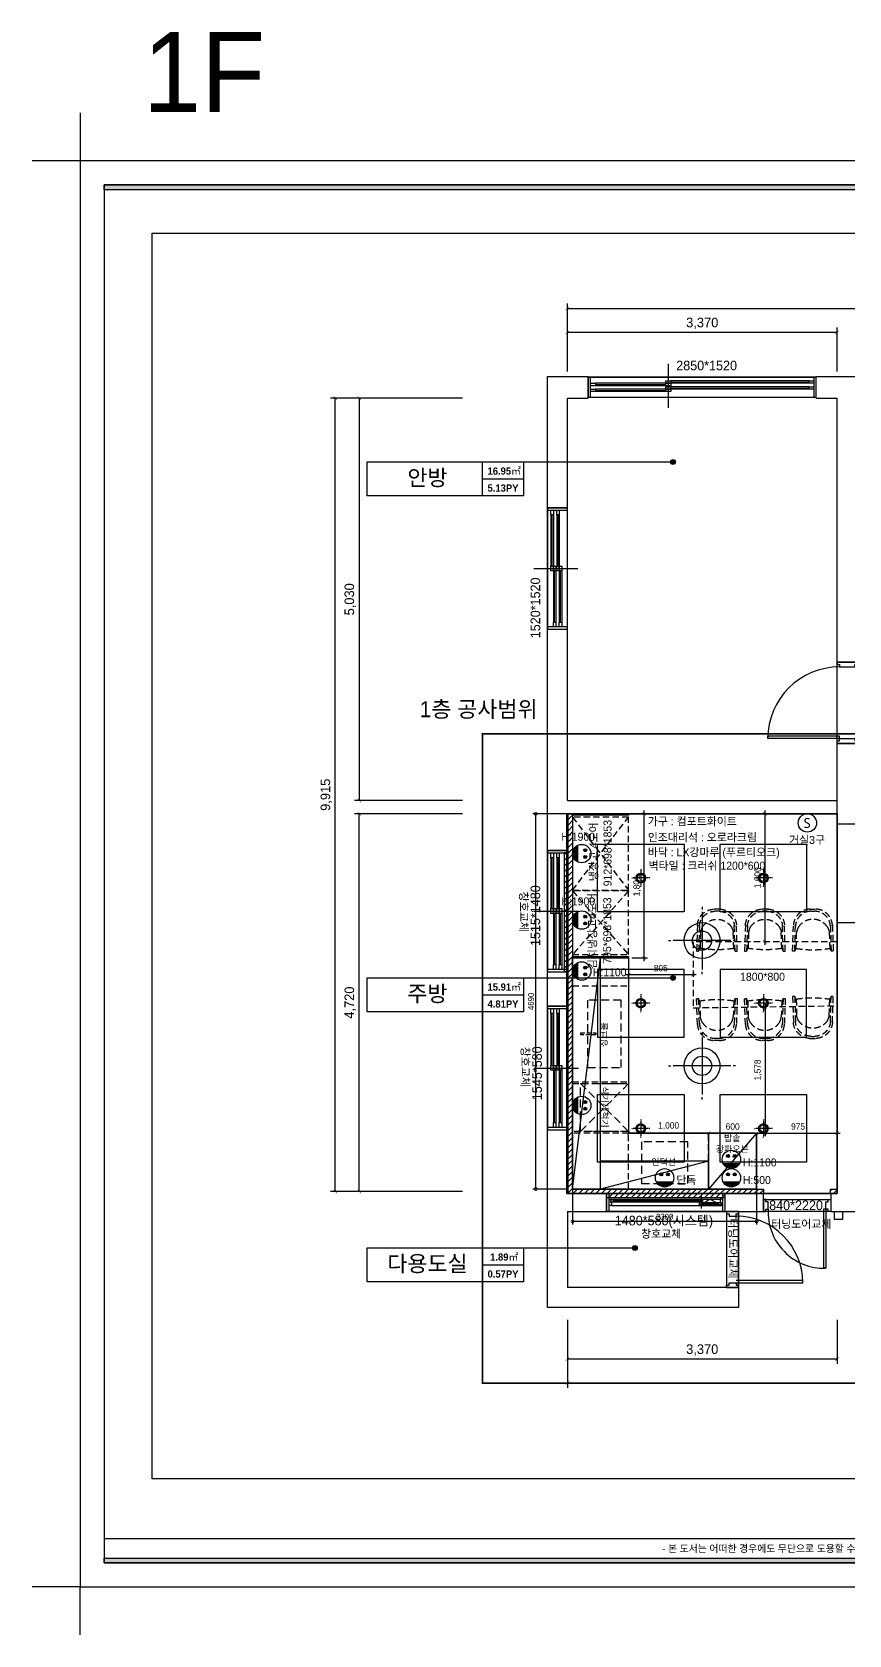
# Model space of a CAD drawing. Header units: inches. Extents: x 45519 to 207552, y -100391 to 47052.
# Drawn here: x 116652 to 126859, y 17987 to 38018 of the extents above; entities that cross this region are included whole.
import ezdxf
from ezdxf.enums import TextEntityAlignment as Align

# ---------------------------------------------------------------- set-up
doc = ezdxf.new("R2010")
doc.units = ezdxf.units.IN
doc.header["$LTSCALE"] = 100
doc.header["$MEASUREMENT"] = 0
doc.header["$PDSIZE"] = 700.071425
for name, pattern in [('DASHED', [0.75, 0.5, -0.25]), ('DASHEDX2', [1.5, 1, -0.5]), ('DH-HID2', [1.2, 0.8, -0.4]), ('HID2', [1, 0.5, -0.5])]:
    doc.linetypes.add(name, pattern=pattern)
for name, color, linetype in [('0-ELC TEXT', 7, 'Continuous'), ('03-TEXT', 3, 'Continuous'), ('03-WAL NEW', 3, 'Continuous'), ('06-FUR', 6, 'Continuous'), ('07-DIM', 1, 'Continuous'), ('07-DIM WAL', 5, 'Continuous'), ('2-con', 2, 'Continuous'), ('3.기호.계단선', 30, 'Continuous'), ('4-win', 4, 'Continuous'), ('7', 7, 'Continuous'), ('CEIL-DOOR', 6, 'Continuous'), ('CO-BATH', 6, 'Continuous'), ('F-SYM', 7, 'Continuous'), ('FORM(YOURNAME)-11', 1, 'Continuous'), ('FU-FURM', 251, 'DH-HID2'), ('FUR', 8, 'DASHED'), ('HAT', 5, 'Continuous'), ('RC-LIGHT', 7, 'Continuous'), ('U-LANP', 6, 'Continuous'), ('도면층4', 4, 'Continuous'), ('도면층5', 5, 'Continuous'), ('설비', 140, 'Continuous')]:
    doc.layers.add(name, color=color, linetype=linetype)
doc.styles.add('HY 울릉도 L', font='')
doc.styles.add('YOURNAME', font='HY울릉도M.TTF')
doc.styles.add('넥슨고딕', font='NEXONLv1GothicBold.ttf')
doc.styles.add('마감재', font='stylu.ttf')
doc.styles.add('스타일1', font='HY울릉도M.TTF')
doc.styles.add('코레일둥고', font='Korail_Round_Gothic_Medium.ttf')
doc.styles.get('HY 울릉도 L').set_extended_font_data('HY울릉도L')
doc.dimstyles.new('30', dxfattribs={"dimscale": 30, "dimtxt": 2.5, "dimasz": 2.5, "dimexe": 1.25, "dimexo": 2, "dimtad": 1, "dimdec": 0, "dimtxsty": '스타일1', "dimblk": 'DOTSMALL', "dimcen": 2.5, "dimclrd": 1, "dimclre": 1, "dimclrt": 7, "dimadec": 0, "dimazin": 0, "dimtfac": 1, "dimtdec": 0, "dimtix": 1, "dimtmove": 0, "dimatfit": 3, "dimldrblk": 'DOTSMALL', "dimfxl": 0, "dimarcsym": 0})
doc.dimstyles.new('40', dxfattribs={"dimscale": 40, "dimtxt": 2, "dimasz": 1, "dimexe": 1, "dimexo": 1, "dimgap": 1, "dimtad": 1, "dimdec": 0, "dimrnd": 0.05, "dimdsep": 46, "dimlunit": 6, "dimtxsty": 'HY 울릉도 L', "dimblk": 'ARCHTICK', "dimcen": 2.5, "dimdle": 1, "dimclrd": 133, "dimclre": 133, "dimclrt": 30, "dimadec": 0, "dimazin": 0, "dimtfac": 1, "dimtdec": 0, "dimtix": 1, "dimtmove": 2, "dimatfit": 3, "dimldrblk": 'ARCHTICK', "dimfxl": 0, "dimlwd": -1, "dimlwe": -1, "dimarcsym": 0})
doc.dimstyles.new('벽치수 Copy of DIM-50', dxfattribs={"dimscale": 60, "dimtxt": 2, "dimasz": 0.7, "dimexe": 1, "dimexo": 1, "dimgap": 0.7, "dimtad": 1, "dimdec": 0, "dimzin": 1, "dimdsep": 46, "dimlunit": 6, "dimtxsty": '마감재', "dimblk": 'ARCHTICK', "dimcen": -0.09, "dimclrd": 1, "dimclre": 1, "dimclrt": 3, "dimadec": 0, "dimazin": 0, "dimtfac": 1, "dimtdec": 0, "dimtix": 1, "dimtmove": 2, "dimatfit": 0, "dimldrblk": 'ARCHTICK', "dimfxl": 0, "dimtolj": 1, "dimtzin": 0, "dimarcsym": 0})

# ---------------------------------------------------------------- blocks, each defined once
blk = doc.blocks.new('FORM-PLAN')
at = {"layer": 'FORM(YOURNAME)-11'}
h = blk.add_hatch(color=256, dxfattribs=at)
h.dxf.hatch_style = 1
h.paths.add_polyline_path([(-71444, 55115), (10556, 55115), (10556, 54915), (-71444, 54915)])
h.paths.add_polyline_path([(-71444, -2085), (10556, -2085), (10556, -2285), (-71444, -2285)])
at = {"layer": 'Defpoints', "color": 158}
blk.add_line((1346, -1285), (-71444, -1285), dxfattribs=at)
at = {"layer": 'Defpoints', "color": 1}
for points in [[(-72444, 58115), (-72444, 56115), (-74444, 56115)], [(-72444, -5285), (-72444, -3285), (-74444, -3285)]]:
    blk.add_lwpolyline(points, dxfattribs=at)
at = {"layer": 'Defpoints', "color": 158}
for points in [[(-71444, -2285), (10556, -2285), (10556, 55115), (-71444, 55115)], [(-69444, 53115), (-64, 53115), (-64, 1215), (-69444, 1215)]]:
    blk.add_lwpolyline(points, close=True, dxfattribs=at)
at = {"layer": 'FORM(YOURNAME)-11', "color": 250}
blk.add_lwpolyline([(-72444, -3285), (11556, -3285), (11556, 56115), (-72444, 56115)], close=True, dxfattribs=at)
at = {"layer": 'FORM(YOURNAME)-11'}
for points in [[(-71444, 55115), (10556, 55115), (10556, 54915), (-71444, 54915)], [(-71444, -2085), (10556, -2085), (10556, -2285), (-71444, -2285)]]:
    blk.add_lwpolyline(points, close=True, dxfattribs=at)
at = {"layer": 'FORM(YOURNAME)-11', "color": 1, "style": 'YOURNAME'}
blk.add_text("- 본 도서는 어떠한 경우에도 무단으로 도용할 수 없으며 도용시 '지적재산권' 보호에 관한 법률에 의거, 법적 분쟁이 발생합니다.  또한 본 도서에 관한 모든 저작권은 당사에 있습니다. -", height=300, dxfattribs=at).set_placement((-32990, -1685), align=Align.MIDDLE_CENTER)
at = {"layer": 'FORM(YOURNAME)-11', "color": 3, "style": 'YOURNAME'}
for tag, height, p in [('1', 450, (9905, 18188)), ('2', 450, (9905, 17544)), ('3', 450, (9905, 16257)), ('4', 450, (9905, 14326)), ('5', 515, (9905, 12009)), ('6', 515, (9905, 9757)), ('7', 515, (9905, 7504)), ('8', 515, (9905, 5252)), ('9', 515, (9905, 2999)), ('10', 515, (5655, 811)), ('11', 515, (9905, 747)), ('12', 515, (5655, -1441)), ('13', 515, (9905, -1441))]:
    blk.add_attdef(tag, text='', height=height, dxfattribs=at).set_placement(p, align=Align.MIDDLE_RIGHT)
blk = doc.blocks.new('*U424')
at = {"layer": 'F-SYM', "xscale": 0.3, "yscale": 0.3, "zscale": 0.3}
blk.add_blockref('FORM-PLAN', (138985, 19572), dxfattribs=at)
blk = doc.blocks.new('_ArchTick')
at = {"color": 0, "linetype": 'ByBlock', "const_width": 0.15}
blk.add_lwpolyline([(-0.5, -0.5), (0.5, 0.5)], dxfattribs=at)
blk = doc.blocks.new('*D67')
at = {"layer": '07-DIM', "color": 1, "lineweight": -2}
for p, q in [((123341, 33774), (123341, 34324)), ((126711, 34264), (123341, 34264)), ((126711, 33774), (126711, 34324))]:
    blk.add_line(p, q, dxfattribs=at)
at = {"layer": 'Defpoints', "color": 0}
for p in [(123341, 34264), (123341, 33714), (126711, 33714)]:
    blk.add_point(p, dxfattribs=at)
at = {"layer": '07-DIM', "color": 1, "lineweight": -2, "xscale": 42, "yscale": 42, "zscale": 42, "rotation": 180}
blk.add_blockref('_ArchTick', (123341, 34264), dxfattribs=at)
at = {"layer": '07-DIM', "color": 1, "lineweight": -2, "xscale": 42, "yscale": 42, "zscale": 42}
blk.add_blockref('_ArchTick', (126711, 34264), dxfattribs=at)
at = {"layer": '07-DIM', "color": 3, "insert": (125026, 34377), "char_height": 120, "attachment_point": 5, "style": '마감재'}
blk.add_mtext('\\A1;3,370', dxfattribs=at)
blk = doc.blocks.new('*D68')
at = {"layer": '07-DIM', "color": 1, "lineweight": -2}
for p, q in [((123341, 33774), (123341, 34624)), ((123341, 34564), (134511, 34564)), ((134511, 33774), (134511, 34624))]:
    blk.add_line(p, q, dxfattribs=at)
at = {"layer": 'Defpoints', "color": 0}
for p in [(134511, 34564), (123341, 33714), (134511, 33714)]:
    blk.add_point(p, dxfattribs=at)
at = {"layer": '07-DIM', "color": 1, "lineweight": -2, "xscale": 42, "yscale": 42, "zscale": 42, "rotation": 180}
blk.add_blockref('_ArchTick', (123341, 34564), dxfattribs=at)
at = {"layer": '07-DIM', "color": 1, "lineweight": -2, "xscale": 42, "yscale": 42, "zscale": 42}
blk.add_blockref('_ArchTick', (134511, 34564), dxfattribs=at)
at = {"layer": '07-DIM', "color": 3, "insert": (128926, 34677), "char_height": 120, "attachment_point": 5, "style": '마감재'}
blk.add_mtext('\\A1;11,170', dxfattribs=at)
blk = doc.blocks.new('*D71')
at = {"layer": '07-DIM', "color": 1, "lineweight": -2}
for p, q in [((122031, 33444), (120381, 33444)), ((120441, 23529), (120441, 33444)), ((122031, 23529), (120381, 23529))]:
    blk.add_line(p, q, dxfattribs=at)
at = {"layer": 'Defpoints', "color": 0}
for p in [(120441, 33444), (122091, 33444), (122091, 23529)]:
    blk.add_point(p, dxfattribs=at)
at = {"layer": '07-DIM', "color": 1, "lineweight": -2, "xscale": 42, "yscale": 42, "zscale": 42}
for p, rotation in [((120441, 33444), 90), ((120441, 23529), 270)]:
    blk.add_blockref('_ArchTick', p, dxfattribs=dict(at, rotation=rotation))
at = {"layer": '07-DIM', "color": 3, "insert": (120328, 28486), "char_height": 120, "attachment_point": 5, "rotation": 90, "style": '마감재'}
blk.add_mtext('\\A1;9,915', dxfattribs=at)
blk = doc.blocks.new('*D72')
at = {"layer": '07-DIM', "color": 1, "lineweight": -2}
for p, q in [((122031, 33444), (120681, 33444)), ((120741, 33444), (120741, 28414)), ((122031, 28414), (120681, 28414))]:
    blk.add_line(p, q, dxfattribs=at)
at = {"layer": 'Defpoints', "color": 0}
for p in [(122091, 33444), (120741, 28414), (122091, 28414)]:
    blk.add_point(p, dxfattribs=at)
at = {"layer": '07-DIM', "color": 1, "lineweight": -2, "xscale": 42, "yscale": 42, "zscale": 42}
for p, rotation in [((120741, 33444), 90), ((120741, 28414), 270)]:
    blk.add_blockref('_ArchTick', p, dxfattribs=dict(at, rotation=rotation))
at = {"layer": '07-DIM', "color": 3, "insert": (120627, 30929), "char_height": 120, "attachment_point": 5, "rotation": 90, "style": '마감재'}
blk.add_mtext('\\A1;5,030', dxfattribs=at)
blk = doc.blocks.new('*D73')
at = {"layer": '07-DIM', "color": 1, "lineweight": -2}
for p, q in [((122031, 28249), (120681, 28249)), ((120741, 23529), (120741, 28249)), ((122031, 23529), (120681, 23529))]:
    blk.add_line(p, q, dxfattribs=at)
at = {"layer": 'Defpoints', "color": 0}
for p in [(120741, 28249), (122091, 28249), (122091, 23529)]:
    blk.add_point(p, dxfattribs=at)
at = {"layer": '07-DIM', "color": 1, "lineweight": -2, "xscale": 42, "yscale": 42, "zscale": 42}
for p, rotation in [((120741, 28249), 90), ((120741, 23529), 270)]:
    blk.add_blockref('_ArchTick', p, dxfattribs=dict(at, rotation=rotation))
at = {"layer": '07-DIM', "color": 3, "insert": (120627, 25889), "char_height": 120, "attachment_point": 5, "rotation": 90, "style": '마감재'}
blk.add_mtext('\\A1;4,720', dxfattribs=at)
blk = doc.blocks.new('*D77')
at = {"layer": '07-DIM', "color": 1, "lineweight": -2}
for p, q in [((123341, 21924), (123341, 21374)), ((126711, 21924), (126711, 21374)), ((126711, 21434), (123341, 21434))]:
    blk.add_line(p, q, dxfattribs=at)
at = {"layer": 'Defpoints', "color": 0}
for p in [(123341, 21984), (126711, 21984), (123341, 21434)]:
    blk.add_point(p, dxfattribs=at)
at = {"layer": '07-DIM', "color": 1, "lineweight": -2, "xscale": 42, "yscale": 42, "zscale": 42, "rotation": 180}
blk.add_blockref('_ArchTick', (123341, 21434), dxfattribs=at)
at = {"layer": '07-DIM', "color": 1, "lineweight": -2, "xscale": 42, "yscale": 42, "zscale": 42}
blk.add_blockref('_ArchTick', (126711, 21434), dxfattribs=at)
at = {"layer": '07-DIM', "color": 3, "insert": (125026, 21547), "char_height": 120, "attachment_point": 5, "style": '마감재'}
blk.add_mtext('\\A1;3,370', dxfattribs=at)
blk = doc.blocks.new('*D78')
at = {"layer": '07-DIM', "color": 1, "lineweight": -2}
for p, q in [((123341, 21924), (123341, 21074)), ((134511, 21924), (134511, 21074)), ((123341, 21134), (134511, 21134))]:
    blk.add_line(p, q, dxfattribs=at)
at = {"layer": 'Defpoints', "color": 0}
for p in [(123341, 21984), (134511, 21984), (134511, 21134)]:
    blk.add_point(p, dxfattribs=at)
at = {"layer": '07-DIM', "color": 1, "lineweight": -2, "xscale": 42, "yscale": 42, "zscale": 42, "rotation": 180}
blk.add_blockref('_ArchTick', (123341, 21134), dxfattribs=at)
at = {"layer": '07-DIM', "color": 1, "lineweight": -2, "xscale": 42, "yscale": 42, "zscale": 42}
blk.add_blockref('_ArchTick', (134511, 21134), dxfattribs=at)
at = {"layer": '07-DIM', "color": 3, "insert": (128926, 21247), "char_height": 120, "attachment_point": 5, "style": '마감재'}
blk.add_mtext('\\A1;11,170', dxfattribs=at)
blk = doc.blocks.new('FLOOOR1')
blk.add_lwpolyline([(53860, 23359), (53991, 23434), (54127, 23359)])
at = {"layer": '2-con'}
for p, q in [((51958, 33714), (52468, 33714)), ((51958, 32074), (51958, 33714)), ((52468, 33444), (52468, 33714)), ((55318, 33714), (55828, 33714)), ((55318, 33444), (55318, 33714)), ((52208, 33444), (52468, 33444)), ((52208, 32074), (52208, 33444)), ((55318, 33444), (55578, 33444)), ((55578, 30144), (55578, 33444)), ((51958, 32074), (52208, 32074)), ((51958, 30554), (52208, 30554)), ((51958, 27789), (51958, 30554)), ((52208, 28414), (52208, 30554)), ((55578, 30144), (55828, 30144)), ((55578, 29129), (55828, 29129)), ((55578, 28124), (55578, 29129)), ((52208, 28414), (55578, 28414)), ((52218, 27789), (52218, 28249)), ((52218, 28249), (55578, 28249)), ((55578, 28124), (55828, 28124)), ((51958, 27789), (52218, 27789)), ((55578, 26889), (55828, 26889)), ((55578, 23504), (55578, 26889)), ((51958, 26274), (52218, 26274)), ((51958, 25844), (51958, 26274)), ((52218, 25844), (52218, 26274)), ((51958, 25844), (52218, 25844)), ((51958, 24299), (52218, 24299)), ((51958, 22079), (51958, 24299)), ((52218, 23504), (52218, 24299)), ((52218, 23504), (52698, 23504)), ((52698, 23279), (52698, 23504)), ((54178, 23504), (54658, 23504)), ((54178, 23279), (54178, 23504)), ((54658, 23279), (54658, 23504)), ((55578, 23504), (55498, 23504)), ((55498, 23504), (55498, 23279)), ((52208, 23279), (52698, 23279)), ((52208, 23279), (52208, 22329)), ((54178, 23279), (54658, 23279)), ((54348, 23279), (54348, 22079)), ((55498, 23279), (55828, 23279)), ((54198, 22329), (52208, 22329)), ((54198, 22329), (54348, 22329)), ((54348, 22079), (51958, 22079))]:
    blk.add_line(p, q, dxfattribs=at)
at = {"layer": '4-win'}
for p, q in [((53878, 23471), (53878, 23314)), ((52745, 23434), (54118, 23434)), ((52758, 23393), (52758, 23395)), ((52758, 23354), (54130, 23354)), ((52787, 23429), (53860, 23429)), ((52787, 23399), (53860, 23399)), ((53895, 23389), (54089, 23389)), ((53895, 23359), (54089, 23359))]:
    blk.add_line(p, q, dxfattribs=at)
for points in [[(52468, 33704), (52468, 33454), (55318, 33454), (55318, 33704)], [(52468, 33704), (52468, 33454), (52498, 33454), (52498, 33704)], [(55288, 33704), (55288, 33454), (55318, 33454), (55318, 33704)], [(51958, 30554), (52208, 30554), (52208, 32074), (51958, 32074)], [(51958, 32044), (52208, 32044), (52208, 32074), (51958, 32074)], [(51958, 30554), (52208, 30554), (52208, 30584), (51958, 30584)], [(51958, 26274), (52218, 26274), (52218, 27789), (51958, 27789)], [(51958, 27759), (52218, 27759), (52218, 27789), (51958, 27789)], [(51958, 26274), (52218, 26274), (52218, 26304), (51958, 26304)], [(51958, 24299), (52218, 24299), (52218, 25844), (51958, 25844)], [(51958, 25814), (52218, 25814), (52218, 25844), (51958, 25844)], [(51958, 24299), (52218, 24299), (52218, 24329), (51958, 24329)], [(54178, 23279), (54178, 23504), (52698, 23504), (52698, 23279)], [(52728, 23279), (52728, 23504), (52698, 23504), (52698, 23279)], [(54178, 23279), (54178, 23504), (54148, 23504), (54148, 23279)], [(52781, 23418), (52787, 23419), (52787, 23429), (52749, 23429), (52749, 23399), (52787, 23399), (52787, 23409), (52781, 23411)], [(53866, 23418), (53860, 23419), (53860, 23429), (53895, 23429), (53895, 23399), (53860, 23399), (53860, 23409), (53866, 23411)], [(53895, 23359), (53860, 23359), (53860, 23389), (53895, 23389), (53895, 23379), (53890, 23377), (53890, 23371), (53895, 23369)], [(54092, 23372), (53892, 23372), (53892, 23376), (54092, 23376)], [(54089, 23379), (54089, 23389), (54127, 23389), (54127, 23359), (54089, 23359), (54089, 23369), (54094, 23371), (54094, 23377)]]:
    blk.add_lwpolyline(points, close=True, dxfattribs=at)
for points in [[(52728, 23425), (52728, 23434), (52745, 23434), (52745, 23395), (52758, 23395), (52758, 23354), (52728, 23354), (52728, 23363)], [(53864, 23412), (52783, 23412), (52783, 23416), (53864, 23416), (53864, 23412), (53864, 23416)], [(52787, 23420), (52789, 23419), (52790, 23418), (52790, 23416)], [(52787, 23409), (52789, 23410), (52790, 23411), (52790, 23412)], [(53860, 23420), (53857, 23419), (53857, 23418), (53856, 23416)], [(53860, 23409), (53857, 23410), (53857, 23411), (53856, 23412)], [(53895, 23380), (53898, 23379), (53898, 23378), (53899, 23376)], [(53895, 23368), (53898, 23370), (53898, 23371), (53899, 23372)], [(54089, 23380), (54086, 23379), (54086, 23378), (54085, 23376)], [(54089, 23368), (54086, 23370), (54086, 23371), (54085, 23372)], [(54148, 23425), (54148, 23434), (54118, 23434), (54118, 23393), (54130, 23393), (54130, 23354), (54148, 23354), (54148, 23363)]]:
    blk.add_lwpolyline(points, dxfattribs=at)
at = {"layer": '도면층4'}
for p, q in [((53468, 33873), (53468, 33323)), ((52468, 33704), (55318, 33704)), ((52558, 33613), (53439, 33613)), ((52558, 33539), (53439, 33539)), ((53499, 33643), (55228, 33643)), ((53499, 33569), (55228, 33569)), ((51958, 30554), (51958, 32074)), ((52018, 31345), (52018, 31984)), ((52092, 31345), (52092, 31984)), ((51788, 31314), (52338, 31314)), ((52048, 30644), (52048, 31285)), ((52122, 30644), (52122, 31285)), ((55578, 29129), (55578, 30144)), ((55578, 30144), (55828, 30144)), ((54712, 29189), (54712, 29219)), ((55608, 29189), (54712, 29189)), ((55608, 29219), (54713, 29219)), ((55828, 29129), (55578, 29129)), ((55578, 29129), (55828, 29129)), ((55608, 29189), (55608, 29219)), ((51958, 26274), (51958, 27789)), ((52018, 27063), (52018, 27699)), ((52092, 27063), (52092, 27699)), ((51788, 27031), (52348, 27031)), ((52048, 26364), (52048, 27003)), ((52122, 26364), (52122, 27003)), ((51958, 24299), (51958, 25844)), ((52018, 25103), (52018, 25754)), ((52092, 25103), (52092, 25754)), ((51788, 25071), (52348, 25071)), ((52048, 24389), (52048, 25043)), ((52122, 24389), (52122, 25043)), ((54178, 23279), (52698, 23279)), ((54198, 23279), (54198, 22329)), ((54348, 22329), (54348, 23279)), ((54658, 23429), (55498, 23429)), ((55498, 23279), (54658, 23279)), ((55408, 23309), (55408, 22569)), ((55438, 23309), (55408, 23309)), ((55438, 23309), (55438, 22569)), ((54318, 23189), (54318, 23219)), ((55438, 22569), (55408, 22569)), ((54318, 22419), (55148, 22419)), ((54318, 22389), (55148, 22389)), ((55148, 22389), (55148, 22419))]:
    blk.add_line(p, q, dxfattribs=at)
for points in [[(53439, 33628), (53439, 33658), (53499, 33658), (53499, 33628)], [(55228, 33628), (55228, 33658), (55288, 33658), (55288, 33628)], [(52498, 33598), (52498, 33628), (52558, 33628), (52558, 33598)], [(52498, 33524), (52498, 33554), (52558, 33554), (52558, 33524)], [(53439, 33598), (53439, 33628), (53499, 33628), (53499, 33598)], [(53439, 33554), (53439, 33584), (53499, 33584), (53499, 33554)], [(53439, 33524), (53439, 33554), (53499, 33554), (53499, 33524)], [(55228, 33554), (55228, 33584), (55288, 33584), (55288, 33554)], [(52033, 31984), (52003, 31984), (52003, 32044), (52033, 32044)], [(52107, 31984), (52077, 31984), (52077, 32044), (52107, 32044)], [(52033, 31285), (52003, 31285), (52003, 31345), (52033, 31345)], [(52063, 31285), (52033, 31285), (52033, 31345), (52063, 31345)], [(52107, 31285), (52077, 31285), (52077, 31345), (52107, 31345)], [(52137, 31285), (52107, 31285), (52107, 31345), (52137, 31345)], [(52063, 30584), (52033, 30584), (52033, 30644), (52063, 30644)], [(52137, 30584), (52107, 30584), (52107, 30644), (52137, 30644)], [(52033, 27699), (52003, 27699), (52003, 27759), (52033, 27759)], [(52107, 27699), (52077, 27699), (52077, 27759), (52107, 27759)], [(52033, 27003), (52003, 27003), (52003, 27063), (52033, 27063)], [(52063, 27003), (52033, 27003), (52033, 27063), (52063, 27063)], [(52107, 27003), (52077, 27003), (52077, 27063), (52107, 27063)], [(52137, 27003), (52107, 27003), (52107, 27063), (52137, 27063)], [(52063, 26304), (52033, 26304), (52033, 26364), (52063, 26364)], [(52137, 26304), (52107, 26304), (52107, 26364), (52137, 26364)], [(52033, 25754), (52003, 25754), (52003, 25814), (52033, 25814)], [(52107, 25754), (52077, 25754), (52077, 25814), (52107, 25814)], [(52033, 25043), (52003, 25043), (52003, 25103), (52033, 25103)], [(52063, 25043), (52033, 25043), (52033, 25103), (52063, 25103)], [(52107, 25043), (52077, 25043), (52077, 25103), (52107, 25103)], [(52137, 25043), (52107, 25043), (52107, 25103), (52137, 25103)], [(52063, 24329), (52033, 24329), (52033, 24389), (52063, 24389)], [(52137, 24329), (52107, 24329), (52107, 24389), (52137, 24389)]]:
    blk.add_lwpolyline(points, close=True, dxfattribs=at)
for points in [[(55578, 30144), (55578, 30114), (55608, 30114), (55608, 30084), (55798, 30084), (55798, 30114), (55828, 30114), (55828, 30144), (55578, 30144)], [(55578, 29129), (55578, 29159), (55608, 29159), (55608, 29189), (55798, 29189), (55798, 29159), (55828, 29159), (55828, 29129), (55578, 29129)], [(54198, 23279), (54198, 23249), (54228, 23249), (54228, 23219), (54318, 23219), (54318, 23249), (54348, 23249), (54348, 23279), (54198, 23279)], [(54658, 23279), (54688, 23279), (54688, 23309), (54718, 23309), (54718, 23399), (54688, 23399), (54688, 23429), (54658, 23429), (54658, 23279)], [(55498, 23279), (55468, 23279), (55468, 23309), (55438, 23309), (55438, 23399), (55468, 23399), (55468, 23429), (55498, 23429), (55498, 23279)], [(54198, 22329), (54198, 22359), (54228, 22359), (54228, 22389), (54318, 22389), (54318, 22359), (54348, 22359), (54348, 22329), (54198, 22329)]]:
    blk.add_lwpolyline(points, dxfattribs=at)
at = {"layer": '도면층5'}
for p, q in [((55228, 33658), (53499, 33658)), ((53439, 33628), (52558, 33628)), ((53439, 33598), (52558, 33598)), ((53439, 33554), (52558, 33554)), ((53439, 33524), (52558, 33524)), ((55228, 33628), (53499, 33628)), ((55228, 33584), (53499, 33584)), ((55228, 33554), (53499, 33554)), ((52003, 31984), (52003, 31345)), ((52033, 31984), (52033, 31345)), ((52077, 31984), (52077, 31345)), ((52107, 31984), (52107, 31345)), ((52033, 31285), (52033, 30644)), ((52063, 31285), (52063, 30644)), ((52107, 31285), (52107, 30644)), ((52137, 31285), (52137, 30644)), ((52003, 27699), (52003, 27063)), ((52033, 27699), (52033, 27063)), ((52077, 27699), (52077, 27063)), ((52107, 27699), (52107, 27063)), ((52033, 27003), (52033, 26364)), ((52063, 27003), (52063, 26364)), ((52107, 27003), (52107, 26364)), ((52137, 27003), (52137, 26364)), ((52003, 25754), (52003, 25103)), ((52033, 25754), (52033, 25103)), ((52077, 25754), (52077, 25103)), ((52107, 25754), (52107, 25103)), ((52033, 25043), (52033, 24389)), ((52063, 25043), (52063, 24389)), ((52107, 25043), (52107, 24389)), ((52137, 25043), (52137, 24389))]:
    blk.add_line(p, q, dxfattribs=at)
for centre, radius, start, end in [((55608, 29189), 895, 90, 180), ((55417, 23270), 701, 176.7978, 271.6756), ((54318, 22389), 830, 0, 90)]:
    blk.add_arc(centre, radius, start, end, dxfattribs=at)
at = {"layer": '도면층4', "style": '코레일둥고'}
for s, p in [('2850*1520', (53568, 33791)), ('1480*580(시스템)', (52800, 23105)), ('840*2220', (54729, 23296))]:
    blk.add_text(s, height=120, dxfattribs=at).set_placement(p)
for s, p in [('1520*1520', (51868, 30442)), ('1515*1480', (51868, 26596)), ('1545*580', (51889, 24670))]:
    blk.add_text(s, height=120, rotation=90, dxfattribs=at).set_placement(p)
blk = doc.blocks.new('F-122')
at = {"layer": 'FU-FURM'}
for p, q in [((-45, 508), (33, 508)), ((-26, 482), (27, 482)), ((-254, -17), (-244, 297)), ((-228, -17), (-218, 303)), ((-210, 17), (-204, 215)), ((-203, 225), (-204, 222)), ((-204, 222), (-204, 219)), ((-204, 219), (-204, 215)), ((-202, 231), (-203, 228)), ((-203, 228), (-203, 225)), ((-201, 235), (-202, 231)), ((-200, 238), (-201, 235)), ((-199, 242), (-200, 238)), ((-198, 247), (-199, 242)), ((-196, 252), (-198, 247)), ((-194, 257), (-196, 252)), ((-192, 262), (-194, 257)), ((-190, 267), (-192, 262)), ((-188, 272), (-190, 267)), ((-186, 277), (-188, 272)), ((-183, 281), (-186, 277)), ((183, 282), (185, 278)), ((185, 278), (187, 273)), ((187, 273), (189, 268)), ((189, 268), (191, 263)), ((191, 263), (193, 257)), ((193, 257), (195, 252)), ((195, 252), (197, 247)), ((197, 247), (199, 243)), ((199, 243), (200, 239)), ((200, 239), (201, 235)), ((201, 235), (201, 232)), ((201, 232), (202, 229)), ((202, 229), (203, 226)), ((203, 226), (203, 222)), ((203, 222), (203, 219)), ((203, 219), (204, 216)), ((204, 216), (210, 17)), ((218, 302), (228, -17)), ((243, 308), (254, -17)), ((-212, 17), (-228, -17)), ((212, 17), (228, -17)), ((-228, -17), (-254, -17)), ((254, -17), (228, -17))]:
    blk.add_line(p, q, dxfattribs=at)
for centre, radius, start, end in [((-31, 294), 214, 90.9092, 178.7855), ((-25, 287), 194, 90.9092, 178.7854), ((24, 287), 194, 1.3565, 89.233), ((30, 294), 214, 1.3567, 89.233), ((0, 162), 219, 158.3494, 158.4722), ((0, 162), 219, 33.195, 146.9472), ((0, 162), 219, 21.67, 21.7928), ((-2, 1331), 1331, 260.9232, 279.2189)]:
    blk.add_arc(centre, radius, start, end, dxfattribs=at)
blk = doc.blocks.new('*D229')
at = {"layer": '07-DIM WAL', "color": 133}
for p, q in [((125696, 24259), (126751, 24259)), ((126711, 24244), (126711, 24219))]:
    blk.add_line(p, q, dxfattribs=at)
at = {"layer": 'Defpoints', "color": 0}
for p in [(125736, 24259), (126711, 24284), (126711, 24259)]:
    blk.add_point(p, dxfattribs=at)
at = {"layer": '07-DIM WAL', "color": 133, "xscale": 40, "yscale": 40, "zscale": 40, "rotation": 180}
blk.add_blockref('_ArchTick', (125736, 24259), dxfattribs=at)
at = {"layer": '07-DIM WAL', "color": 133, "xscale": 40, "yscale": 40, "zscale": 40}
blk.add_blockref('_ArchTick', (126711, 24259), dxfattribs=at)
at = {"layer": '07-DIM WAL', "color": 30, "insert": (126223, 24341), "char_height": 80, "attachment_point": 5, "style": 'HY 울릉도 L'}
blk.add_mtext('975', dxfattribs=at)
blk = doc.blocks.new('*D230')
at = {"layer": '07-DIM WAL', "color": 133}
blk.add_line((124951, 26237), (124066, 26237), dxfattribs=at)
at = {"layer": 'Defpoints', "color": 0}
for p in [(124106, 26237), (124106, 26237), (124911, 26237)]:
    blk.add_point(p, dxfattribs=at)
at = {"layer": '07-DIM WAL', "color": 133, "xscale": 40, "yscale": 40, "zscale": 40, "rotation": 180}
blk.add_blockref('_ArchTick', (124106, 26237), dxfattribs=at)
at = {"layer": '07-DIM WAL', "color": 133, "xscale": 40, "yscale": 40, "zscale": 40}
blk.add_blockref('_ArchTick', (124911, 26237), dxfattribs=at)
at = {"layer": '07-DIM WAL', "color": 30, "insert": (124508, 26319), "char_height": 80, "attachment_point": 5, "style": 'HY 울릉도 L'}
blk.add_mtext('805', dxfattribs=at)
blk = doc.blocks.new('*D231')
at = {"layer": '07-DIM WAL', "color": 133}
for p, q in [((125866, 28249), (125771, 28249)), ((125811, 26609), (125811, 28289)), ((125851, 26649), (125851, 26649))]:
    blk.add_line(p, q, dxfattribs=at)
at = {"layer": 'Defpoints', "color": 0}
for p in [(125811, 28249), (125906, 28249), (125811, 26649)]:
    blk.add_point(p, dxfattribs=at)
at = {"layer": '07-DIM WAL', "color": 133, "xscale": 40, "yscale": 40, "zscale": 40}
for p, rotation in [((125811, 28249), 90), ((125811, 26649), 270)]:
    blk.add_blockref('_ArchTick', p, dxfattribs=dict(at, rotation=rotation))
at = {"layer": '07-DIM WAL', "color": 30, "insert": (125723, 27449), "char_height": 80, "attachment_point": 5, "rotation": 90, "style": 'HY 울릉도 L'}
blk.add_mtext('1,600', dxfattribs=at)
blk = doc.blocks.new('*D267')
at = {"color": 133}
for p, q in [((125066, 24259), (125746, 24259)), ((125706, 24219), (125706, 24219))]:
    blk.add_line(p, q, dxfattribs=at)
at = {"layer": 'Defpoints', "color": 0}
for p in [(125106, 24259), (125706, 24259), (125706, 24259)]:
    blk.add_point(p, dxfattribs=at)
at = {"color": 133, "xscale": 40, "yscale": 40, "zscale": 40, "rotation": 180}
blk.add_blockref('_ArchTick', (125106, 24259), dxfattribs=at)
at = {"color": 133, "xscale": 40, "yscale": 40, "zscale": 40}
blk.add_blockref('_ArchTick', (125706, 24259), dxfattribs=at)
at = {"color": 30, "insert": (125406, 24341), "char_height": 80, "attachment_point": 5, "style": 'HY 울릉도 L'}
blk.add_mtext('600', dxfattribs=at)
blk = doc.blocks.new('*D268')
at = {"color": 133}
for p, q in [((125146, 24259), (124066, 24259)), ((125106, 24219), (125106, 24219))]:
    blk.add_line(p, q, dxfattribs=at)
at = {"layer": 'Defpoints', "color": 0}
for p in [(124106, 24259), (124106, 24259), (125106, 24259)]:
    blk.add_point(p, dxfattribs=at)
at = {"color": 133, "xscale": 40, "yscale": 40, "zscale": 40, "rotation": 180}
blk.add_blockref('_ArchTick', (124106, 24259), dxfattribs=at)
at = {"color": 133, "xscale": 40, "yscale": 40, "zscale": 40}
blk.add_blockref('_ArchTick', (125106, 24259), dxfattribs=at)
at = {"color": 30, "insert": (124606, 24347), "char_height": 80, "attachment_point": 5, "style": 'HY 울릉도 L'}
blk.add_mtext('1,000', dxfattribs=at)
blk = doc.blocks.new('*D269')
at = {"color": 133}
for p, q in [((124146, 28249), (124340, 28249)), ((124300, 26408), (124300, 28289)), ((124146, 26448), (124340, 26448))]:
    blk.add_line(p, q, dxfattribs=at)
at = {"layer": 'Defpoints', "color": 0}
for p in [(124106, 28249), (124300, 28249), (124106, 26448)]:
    blk.add_point(p, dxfattribs=at)
at = {"color": 133, "xscale": 40, "yscale": 40, "zscale": 40}
for p, rotation in [((124300, 28249), 90), ((124300, 26448), 270)]:
    blk.add_blockref('_ArchTick', p, dxfattribs=dict(at, rotation=rotation))
at = {"color": 30, "insert": (124212, 27348), "char_height": 80, "attachment_point": 5, "rotation": 90, "style": 'HY 울릉도 L'}
blk.add_mtext('1,801', dxfattribs=at)
blk = doc.blocks.new('*D270')
at = {"color": 133}
for p, q in [((125811, 25877), (125811, 24219)), ((125851, 25837), (125851, 25837)), ((125851, 24259), (125851, 24259))]:
    blk.add_line(p, q, dxfattribs=at)
at = {"layer": 'Defpoints', "color": 0}
for p in [(125811, 25837), (125811, 24259), (125811, 24259)]:
    blk.add_point(p, dxfattribs=at)
at = {"color": 133, "xscale": 40, "yscale": 40, "zscale": 40}
for p, rotation in [((125811, 25837), 90), ((125811, 24259), 270)]:
    blk.add_blockref('_ArchTick', p, dxfattribs=dict(at, rotation=rotation))
at = {"color": 30, "insert": (125723, 25048), "char_height": 80, "attachment_point": 5, "rotation": 90, "style": 'HY 울릉도 L'}
blk.add_mtext('1,578', dxfattribs=at)
blk = doc.blocks.new('ZHSTPSXMCNRK')
at = {"layer": '설비'}
h = blk.add_hatch(color=10, dxfattribs=at)
edge = h.paths.add_edge_path()
edge.add_line((124941, 27301), (124727, 27301))
edge.add_ellipse((124834, 27344), major_axis=(81.3, 81.3), ratio=1, start_angle=156.9578, end_angle=293.0422)
h = blk.add_hatch(color=10, dxfattribs=at)
edge = h.paths.add_edge_path()
edge.add_arc((124792, 27387), 18.3, 0, 360)
h = blk.add_hatch(color=10, dxfattribs=at)
edge = h.paths.add_edge_path()
edge.add_arc((124876, 27387), 18.3, 0, 360)
at = {"layer": '설비', "color": 10}
for centre, radius in [((124834, 27344), 115), ((124792, 27387), 18.3), ((124876, 27387), 18.3)]:
    blk.add_circle(centre, radius, dxfattribs=at)
blk = doc.blocks.new('SW')
at = {"layer": '설비', "color": 140}
blk.add_circle((11533254, -14277699), 184, dxfattribs=at)
at = {"layer": '설비', "color": 140, "insert": (11533320, -14277601), "char_height": 197.14, "attachment_point": 3, "style": '코레일둥고'}
blk.add_mtext_dynamic_manual_height_columns('{\\fMalgun Gothic|b0|i0|c129|p50;S}', width=314.33, gutter_width=2.19, heights=[0], dxfattribs=at)
blk = doc.blocks.new('매입등')
at = {"layer": 'HAT', "color": 1}
for p, q in [((0, 140), (0, 130)), ((0, 120), (0, -120)), ((-140, 0), (-130, 0)), ((120, 0), (-120, 0)), ((140, 0), (130, 0)), ((-140, 0), (-130, 0)), ((0, -140), (0, -130))]:
    blk.add_line(p, q, dxfattribs=at)
blk.add_circle((0, 0), 40, dxfattribs=at)
at = {"layer": 'U-LANP'}
blk.add_circle((0, 0), 75, dxfattribs=at)
blk = doc.blocks.new('A$C59950440')
at = {"layer": 'CEIL-DOOR'}
blk.add_blockref('매입등', (140, 140), dxfattribs=at)
blk = doc.blocks.new('A$C08B77260')
at = {"layer": 'HAT', "color": 1}
for p, q in [((187, 373), (187, 360)), ((187, 347), (187, 27)), ((0, 187), (13, 187)), ((347, 187), (27, 187)), ((187, 0), (187, 13)), ((373, 187), (360, 187))]:
    blk.add_line(p, q, dxfattribs=at)
at = {"layer": 'U-LANP', "color": 4}
blk.add_circle((187, 187), 100, dxfattribs=at)
at = {"layer": 'U-LANP', "color": 8}
blk.add_circle((187, 187), 75, dxfattribs=at)
blk = doc.blocks.new('_DOTSMALL')
at = {"color": 0, "linetype": 'ByBlock', "const_width": 0.5}
blk.add_lwpolyline([(-0.0625, 0, 1), (0.0625, 0, 1)], format="xyb", close=True, dxfattribs=at)
blk = doc.blocks.new('*D407')
at = {"layer": '07-DIM WAL', "color": 1, "lineweight": -2}
for p, q in [((123406, 23581), (123406, 23117)), ((125706, 23581), (125706, 23117)), ((125706, 23155), (123406, 23155))]:
    blk.add_line(p, q, dxfattribs=at)
at = {"layer": 'Defpoints', "color": 0}
for p in [(123406, 23641), (125706, 23641), (123406, 23155)]:
    blk.add_point(p, dxfattribs=at)
at = {"layer": '07-DIM WAL', "color": 1, "lineweight": -2, "xscale": 75, "yscale": 75, "zscale": 75, "rotation": 180}
blk.add_blockref('_DOTSMALL', (123406, 23155), dxfattribs=at)
at = {"layer": '07-DIM WAL', "color": 1, "lineweight": -2, "xscale": 75, "yscale": 75, "zscale": 75}
blk.add_blockref('_DOTSMALL', (125706, 23155), dxfattribs=at)
at = {"layer": '07-DIM WAL', "color": 7, "insert": (124556, 23212), "char_height": 75, "attachment_point": 5, "style": '스타일1'}
blk.add_mtext('2300', dxfattribs=at)
blk = doc.blocks.new('*D408')
at = {"layer": '07-DIM WAL', "color": 1, "lineweight": -2}
for p, q in [((123346, 28249), (122908, 28249)), ((122945, 23559), (122945, 28249)), ((123346, 23559), (122908, 23559))]:
    blk.add_line(p, q, dxfattribs=at)
at = {"layer": 'Defpoints', "color": 0}
for p in [(122945, 28249), (123406, 28249), (123406, 23559)]:
    blk.add_point(p, dxfattribs=at)
at = {"layer": '07-DIM WAL', "color": 1, "lineweight": -2, "xscale": 75, "yscale": 75, "zscale": 75}
for p, rotation in [((122945, 28249), 90), ((122945, 23559), 270)]:
    blk.add_blockref('_DOTSMALL', p, dxfattribs=dict(at, rotation=rotation))
at = {"layer": '07-DIM WAL', "color": 7, "insert": (122887, 25904), "char_height": 75, "attachment_point": 5, "rotation": 90, "style": '스타일1'}
blk.add_mtext('4690', dxfattribs=at)

msp = doc.modelspace()

# ---------------------------------------------------------------- hatches: boundary and pattern name
at = {"layer": '0-ELC TEXT'}
h = msp.add_hatch(color=256, dxfattribs=at)
h.dxf.hatch_style = 1
edge = h.paths.add_edge_path()
edge.add_arc((124660.9, 32645), 30, 180, 540, ccw=False)
h = msp.add_hatch(color=256, dxfattribs=at)
h.dxf.hatch_style = 1
edge = h.paths.add_edge_path()
edge.add_arc((124660.9, 26197), 30, 180, 540, ccw=False)
h = msp.add_hatch(color=256, dxfattribs=at)
h.dxf.hatch_style = 1
edge = h.paths.add_edge_path()
edge.add_arc((124184.6, 22822.7), 30, 180, 540, ccw=False)
at = {"layer": '03-WAL NEW'}
h = msp.add_hatch(dxfattribs=at)
h.set_pattern_fill('_USER', color=256, scale=50, angle=-45, pattern_type=0)
h.set_pattern_definition([(315, (99821.75, 151584.42), (35.35534, 35.35534), [])])
h.paths.add_polyline_path([(123350.6, 27758.8), (123300.6, 27758.8), (123300.6, 26303.8), (123350.6, 26303.8)])
h = msp.add_hatch(dxfattribs=at)
h.set_pattern_fill('_USER', color=256, scale=50, angle=45, pattern_type=0)
h.set_pattern_definition([(45, (-30, -25), (-35.35534, 35.35534), [])])
h.paths.add_polyline_path([(123830.6, 23503.8), (123830.6, 23453.8), (125310.6, 23453.8), (125310.6, 23503.8)])
at = {"layer": '3.기호.계단선'}
h = msp.add_hatch(dxfattribs=at)
h.set_pattern_fill('_USER', color=256, scale=50, angle=45, pattern_type=0)
h.set_pattern_definition([(45, (-30, -25), (-35.35534, 35.35534), [])])
h.paths.add_polyline_path([(123405.6, 28223.8), (123350.6, 28223.8), (123350.6, 27763.8), (123350.6, 27006.3), (123405.6, 27006.3)])
h.paths.add_polyline_path([(123405.6, 27006.3), (123350.6, 27006.3), (123350.6, 26248.8), (123350.6, 26172), (123405.6, 26172)])
h.paths.add_polyline_path([(123405.6, 26172), (123350.6, 26172), (123350.6, 25818.8), (123350.6, 25046.3), (123405.6, 25046.3)])
h.paths.add_polyline_path([(125790.6, 23558.8), (123405.6, 23558.8), (123405.6, 25046.3), (123350.6, 25046.3), (123350.6, 24273.8), (123350.6, 23503.8), (123800.6, 23503.8), (125280.6, 23503.8), (125790.6, 23503.8)])
h.paths.add_polyline_path([(126710.6, 23558.8), (126630.6, 23558.8), (126630.6, 23503.8), (126710.6, 23503.8)])

# ---------------------------------------------------------------- linework, layer by layer
for points in [[(123335.6, 28248.8), (126710.6, 28248.8), (126710.6, 23503.8), (123335.6, 23503.8)], [(123715.6, 27868.8), (124798.1, 27868.8), (124798.1, 27023.8), (123715.6, 27023.8)], [(125248.1, 27868.8), (126330.6, 27868.8), (126330.6, 27023.8), (125248.1, 27023.8)], [(124798.1, 26303.8), (123715.6, 26303.8), (123715.6, 25458.8), (124798.1, 25458.8)], [(126330.6, 26303.8), (125248.1, 26303.8), (125248.1, 25458.8), (126330.6, 25458.8)], [(123715.6, 24738.8), (124798.1, 24738.8), (124798.1, 23893.8), (123715.6, 23893.8)], [(125248.1, 24738.8), (126330.6, 24738.8), (126330.6, 23893.8), (125248.1, 23893.8)], [(126680.6, 23278.8), (126780.6, 23278.8), (126780.6, 23178.8), (126680.6, 23178.8)]]:
    msp.add_lwpolyline(points, close=True)
at = {"layer": '0-ELC TEXT'}
for p, q in [((122281, 32220.5), (122281, 32645)), ((122790.6, 32645), (124660.9, 32645)), ((122281, 32432.7), (122790.6, 32432.7)), ((122281, 25772.5), (122281, 26197)), ((122790.6, 26197), (124660.9, 26197)), ((122281, 25984.8), (122790.6, 25984.8)), ((122281, 22398.2), (122281, 22822.7)), ((122790.6, 22822.7), (124184.6, 22822.7)), ((122281, 22610.4), (122790.6, 22610.4))]:
    msp.add_line(p, q, dxfattribs=at)
for points in [[(120841, 32645), (122790.6, 32645), (122790.6, 32220.5), (120841, 32220.5)], [(120841, 26197), (122790.6, 26197), (122790.6, 25772.5), (120841, 25772.5)], [(120841, 22822.7), (122790.6, 22822.7), (122790.6, 22398.2), (120841, 22398.2)]]:
    msp.add_lwpolyline(points, close=True, dxfattribs=at)
for centre in [(124660.9, 32645), (124660.9, 26197), (124184.6, 22822.7)]:
    msp.add_circle(centre, 30, dxfattribs=at)
at = {"layer": '03-WAL NEW'}
for points in [[(123350.6, 27758.8), (123300.6, 27758.8), (123300.6, 26278.8), (123350.6, 26278.8), (123350.6, 27723.8)], [(123830.6, 23503.8), (123830.6, 23453.8), (125310.6, 23453.8), (125310.6, 23503.8), (123830.6, 23503.8)]]:
    msp.add_lwpolyline(points, dxfattribs=at)
at = {"layer": '06-FUR', "color": 7, "linetype": 'DASHEDX2'}
for p, q in [((123505.6, 24278.8), (124105.6, 24878.8)), ((124105.6, 24278.8), (123505.6, 24878.8))]:
    msp.add_line(p, q, dxfattribs=at)
for points in [[(124013.3, 25078.8), (124013.3, 25918.8), (123593.3, 25918.8), (123593.3, 25078.8)], [(123505.6, 24278.8), (123505.6, 24878.8), (124105.6, 24878.8), (124105.6, 24278.8)], [(124265.6, 23627.7), (124845.6, 23627.7), (124845.6, 24147.7), (124265.6, 24147.7)]]:
    msp.add_lwpolyline(points, close=True, dxfattribs=at)
at = {"layer": '07-DIM WAL'}
msp.add_lwpolyline([(123335.6, 23503.8), (126710.6, 23503.8), (126710.6, 28248.8), (123335.6, 28248.8)], close=True, dxfattribs=at)
at = {"layer": '3.기호.계단선'}
msp.add_line((126630.6, 23503.8), (126630.6, 23558.8), dxfattribs=at)
at = {"layer": '3.기호.계단선', "linetype": 'HID2', "const_width": 20}
msp.add_lwpolyline([(127754, 29248.8), (122281, 29248.8), (122281, 21133.9), (127754, 21133.9)], close=True, dxfattribs=at)
at = {"layer": '3.기호.계단선'}
for points in [[(123405.6, 28248.8), (123405.6, 23558.8), (125790.6, 23558.8), (125790.6, 23503.8)], [(126630.6, 23558.8), (126710.6, 23558.8)]]:
    msp.add_lwpolyline(points, dxfattribs=at)
at = {"layer": 'CO-BATH'}
msp.add_line((125705.6, 24258.8), (125105.6, 23558.8), dxfattribs=at)
for points in [[(124105.6, 28230.8), (123405.6, 28230.8), (123405.6, 28248.8), (124105.6, 28248.8)], [(124105.6, 26447.8), (123405.6, 26447.8), (123405.6, 26465.8), (124105.6, 26465.8)], [(125105.6, 23558.8), (125705.6, 23558.8), (125705.6, 24258.8), (125105.6, 24258.8)]]:
    msp.add_lwpolyline(points, close=True, dxfattribs=at)
for points in [[(124105.6, 24258.8), (125705.6, 24258.8), (125705.6, 23558.8), (123405.6, 23558.8), (123405.6, 26447.8), (124105.6, 26447.8), (124105.6, 24258.8)], [(125105.6, 23558.8), (125105.6, 23908.8), (123755.6, 23908.8), (123755.6, 26447.8), (123405.6, 26447.8), (123405.6, 23558.8), (125105.6, 23558.8)], [(123405.6, 23558.8), (123755.6, 26447.8)], [(125105.6, 23908.8), (123755.6, 23558.8), (123755.6, 23908.8)]]:
    msp.add_lwpolyline(points, dxfattribs=at)
at = {"layer": 'FU-FURM'}
for p, q in [((123405.6, 28206.8), (124103.6, 27294.8)), ((123405.6, 27294.8), (124103.6, 28206.8)), ((123405.6, 27284.8), (124103.6, 26489.8)), ((124103.6, 27284.8), (123405.6, 26489.8)), ((123405.6, 26098.8), (124105.6, 26098.8)), ((123405.6, 24898.8), (124105.6, 24898.8)), ((123405.6, 24878.8), (124105.6, 24878.8)), ((124105.6, 24278.8), (123405.6, 24278.8)), ((124105.6, 24258.8), (123405.6, 24258.8)), ((124105.6, 23558.8), (124105.6, 24258.8)), ((125105.6, 23558.8), (125105.6, 24258.8))]:
    msp.add_line(p, q, dxfattribs=at)
for points in [[(123405.6, 28206.8), (123405.6, 27294.8), (124103.6, 27294.8), (124103.6, 28206.8)], [(123405.6, 27284.8), (123405.6, 26489.8), (124103.6, 26489.8), (124103.6, 27284.8)], [(126710.6, 26649.3), (124910.6, 26649.3), (124910.6, 25824.3), (126710.6, 25849.3)]]:
    msp.add_lwpolyline(points, close=True, dxfattribs=at)
at = {"layer": 'FUR'}
msp.add_lwpolyline([(123506.9, 25512.5), (123697.8, 25512.5), (123697.8, 25485.2), (123506.9, 25485.2)], close=True, dxfattribs=at)

# ---------------------------------------------------------------- block references
msp.add_blockref('FLOOOR1', (71133, 0))
at = {"xscale": 0.6, "yscale": 0.6, "zscale": 0.6}
for p in [(124145.6, 27334.3), (125678.1, 27334.3), (124145.6, 25769.3), (125678.1, 25769.3), (124145.6, 24204.3), (125678.1, 24204.3)]:
    msp.add_blockref('A$C08B77260', p, dxfattribs=at)
at = {"layer": '7'}
msp.add_blockref('*U424', (0, 0), dxfattribs=at)
at = {"layer": 'FU-FURM', "xscale": -1}
for p in [(125208.9, 26549.3), (125808.9, 26549.3)]:
    msp.add_blockref('F-122', p, dxfattribs=at)
at = {"layer": 'FU-FURM'}
msp.add_blockref('F-122', (126409.3, 26549.3), dxfattribs=at)
at = {"layer": 'FU-FURM', "rotation": 180}
for p in [(125208.9, 25924.3), (125808.9, 25924.3)]:
    msp.add_blockref('F-122', p, dxfattribs=at)
at = {"layer": 'FU-FURM', "xscale": -1, "rotation": 180}
msp.add_blockref('F-122', (126409.3, 25949.3), dxfattribs=at)
at = {"layer": 'RC-LIGHT', "xscale": 3, "yscale": 3, "zscale": 3}
for p in [(124603.1, 26243.8), (124603.1, 24678.8)]:
    msp.add_blockref('A$C59950440', p, dxfattribs=at)
at = {"layer": '설비', "color": 140, "xscale": 0.625, "yscale": 0.625, "zscale": 0.625}
msp.add_blockref('SW', (-7081944.3, 8951696), dxfattribs=at)
at = {"layer": '설비', "color": 140, "rotation": 270}
for p in [(96176.8, 152584.8), (96176.8, 151754.6), (96176.8, 151118), (96176.8, 149438.1)]:
    msp.add_blockref('ZHSTPSXMCNRK', p, dxfattribs=at)
at = {"layer": '설비', "color": 140}
for p in [(556.1, -3415), (-278.4, -3645), (556.1, -3645)]:
    msp.add_blockref('ZHSTPSXMCNRK', p, dxfattribs=at)

# ---------------------------------------------------------------- texts
at = {"layer": '0-ELC TEXT', "style": '코레일둥고'}
for s, p in [('창호교체', (122746.9, 27275.4)), ('창호교체', (122765.2, 25337.6)), ('터닝도어교체', (125360.6, 23193.9))]:
    msp.add_text(s, height=100, rotation=270, dxfattribs=at).set_placement(p)
for s, p in [('1800*800', (125499.1, 26162.4)), ('창호교체', (124262.2, 22949.8)), ('터닝도어교체', (125887.3, 23072.8))]:
    msp.add_text(s, height=100, dxfattribs=at).set_placement(p)
at = {"layer": '03-TEXT'}
for s, height, style, p in [('1F', 1000, '코레일둥고', (118801.5, 37017.7)), ('안방', 200, '코레일둥고', (121592.6, 32349.4)), ('16.95㎡', 90, '넥슨고딕', (122551.7, 32486.8)), ('5.13PY', 90, '넥슨고딕', (122536.4, 32274.6)), ('주방', 200, '코레일둥고', (121592.6, 25901.5)), ('15.91㎡', 90, '넥슨고딕', (122551.7, 26038.9)), ('4.81PY', 90, '넥슨고딕', (122536.4, 25826.6)), ('다용도실', 200, '코레일둥고', (121592.6, 22527.1)), ('1.89㎡', 90, '넥슨고딕', (122551.7, 22664.5)), ('0.57PY', 90, '넥슨고딕', (122536.4, 22452.3))]:
    msp.add_text(s, height=height, dxfattribs=dict(at, style=style)).set_placement(p, align=Align.CENTER)
at = {"layer": '06-FUR', "color": 7, "linetype": 'DASHEDX2', "style": '코레일둥고'}
for s, rotation, p in [('싱크볼', 90, (123835.1, 25333.8)), ('식기세척기', 270, (123768.4, 24840.8))]:
    msp.add_text(s, height=80, rotation=rotation, dxfattribs=at).set_placement(p)
for s, p in [('밥솥', (125298, 24155.7)), ('광파오븐', (125196.2, 24018.4)), ('인덕션', (124389.5, 23858))]:
    msp.add_text(s, height=80, dxfattribs=at).set_placement(p)
at = {"layer": '3.기호.계단선', "style": '코레일둥고'}
msp.add_text('1층 공사범위', height=200, dxfattribs=at).set_placement((122231.7, 29455.9), align=Align.CENTER)
at = {"layer": 'FU-FURM', "style": '코레일둥고'}
for s, p in [('냉장고 4도어', (123718.1, 27404.5)), ('912*698*1853', (123892.9, 27342.4)), ('김치냉장고4도어', (123703.5, 26306.4)), ('795*698*1853', (123888.6, 26374.5))]:
    msp.add_text(s, height=100, rotation=90, dxfattribs=at).set_placement(p)
at = {"layer": '설비', "color": 140, "style": '코레일둥고'}
for s, p in [('가구 : 컴포트화이트', (124345.8, 28104.5)), ('인조대리석 : 오로라크림', (124345.8, 27904.5)), ('거실3구', (126111, 27871.8)), ('바닥 : LX강마루 (푸르티오크)', (124345.8, 27718.2)), ('벽타일 : 크러쉬 1200*600', (124354.6, 27550))]:
    msp.add_text(s, height=100, dxfattribs=at).set_placement(p)
at = {"layer": '설비', "color": 10, "style": '코레일둥고'}
for s, p in [('H:1900', (123265.1, 27911.6)), ('H:1900', (123265.1, 27104.1)), ('H:1100', (123658, 26218.4)), ('H:1100', (125533.8, 23842)), ('단독', (124701.8, 23621.6)), ('H:500', (125533.8, 23621.6))]:
    msp.add_text(s, height=100, dxfattribs=at).set_placement(p)

# ---------------------------------------------------------------- dimensions: what is measured, and where the dimension line sits
for base, p1, p2, picture, middle in [((124300.1, 28248.8), (124105.6, 26447.8), (124105.6, 28248.8), '*D269', (124212.2, 27348.3)), ((125810.6, 24258.8), (125810.6, 25836.8), (125810.6, 24258.8), '*D270', (125722.7, 25047.8))]:
    dim = msp.add_linear_dim(base=base, p1=p1, p2=p2, angle=90, dimstyle='40', override={"dimfxl": 1.25})
    dim.commit()
    dim.dimension.update_dxf_attribs({"geometry": picture, "text_midpoint": middle})
for base, p2, picture, middle in [((124105.6, 24258.8), (124105.6, 24258.8), '*D268', (124605.6, 24346.8)), ((125705.6, 24258.8), (125705.6, 24258.8), '*D267', (125405.6, 24340.5))]:
    dim = msp.add_linear_dim(base=base, p1=(125105.6, 24258.8), p2=p2, dimstyle='40', override={"dimfxl": 1.25})
    dim.commit()
    dim.dimension.update_dxf_attribs({"geometry": picture, "text_midpoint": middle})
at = {"layer": '07-DIM'}
for base, p1, p2, picture, middle in [((134510.6, 34563.8), (123340.6, 33713.8), (134510.6, 33713.8), '*D68', (128925.6, 34677.1)), ((123340.6, 34263.8), (126710.6, 33713.8), (123340.6, 33713.8), '*D67', (125025.6, 34377.1)), ((123340.6, 21433.9), (126710.6, 21983.9), (123340.6, 21983.9), '*D77', (125025.6, 21547.1)), ((134510.6, 21133.9), (123340.6, 21983.9), (134510.6, 21983.9), '*D78', (128925.6, 21247.1))]:
    dim = msp.add_linear_dim(base=base, p1=p1, p2=p2, dimstyle='벽치수 Copy of DIM-50', dxfattribs=at)
    dim.commit()
    dim.dimension.update_dxf_attribs({"geometry": picture, "text_midpoint": middle})
for base, p1, p2, picture, middle in [((120440.6, 33443.8), (122090.6, 23528.8), (122090.6, 33443.8), '*D71', (120327.8, 28486.3)), ((120740.6, 28413.8), (122090.6, 33443.8), (122090.6, 28413.8), '*D72', (120627.3, 30928.8)), ((120740.6, 28248.8), (122090.6, 23528.8), (122090.6, 28248.8), '*D73', (120627.3, 25888.8))]:
    dim = msp.add_linear_dim(base=base, p1=p1, p2=p2, angle=90, dimstyle='벽치수 Copy of DIM-50', dxfattribs=at)
    dim.commit()
    dim.dimension.update_dxf_attribs({"geometry": picture, "text_midpoint": middle})
at = {"layer": '07-DIM WAL'}
dim = msp.add_linear_dim(base=(122945.2, 28248.8), p1=(123405.6, 23558.8), p2=(123405.6, 28248.8), angle=90, dimstyle='30', dxfattribs=at)
dim.commit()
dim.dimension.update_dxf_attribs({"geometry": '*D408', "text_midpoint": (122887.3, 25903.8)})
dim = msp.add_linear_dim(base=(125810.5867119, 28248.8342966), p1=(125810.5867119, 26649.3342966), p2=(125905.5867119, 28248.8342966), angle=90, dimstyle='40', override={"dimfxl": 1.25}, dxfattribs=at)
dim.commit()
dim.dimension.update_dxf_attribs({"geometry": '*D231', "text_midpoint": (125722.6626956, 27449.0842966)})
for base, p1, p2, picture, middle in [((124105.6, 26236.8), (124910.6, 26236.8), (124105.6, 26236.8), '*D230', (124508.1, 26318.6)), ((126710.6, 24258.8), (125735.6, 24258.8), (126710.6, 24283.8), '*D229', (126223.1, 24340.6))]:
    dim = msp.add_linear_dim(base=base, p1=p1, p2=p2, dimstyle='40', override={"dimfxl": 1.25}, dxfattribs=at)
    dim.commit()
    dim.dimension.update_dxf_attribs({"geometry": picture, "text_midpoint": middle})
dim = msp.add_linear_dim(base=(123405.6, 23154.6), p1=(125705.6, 23640.7), p2=(123405.6, 23640.7), dimstyle='30', dxfattribs=at)
dim.commit()
dim.dimension.update_dxf_attribs({"geometry": '*D407', "text_midpoint": (124555.6, 23212.3)})

doc.saveas('drawing.dxf')
